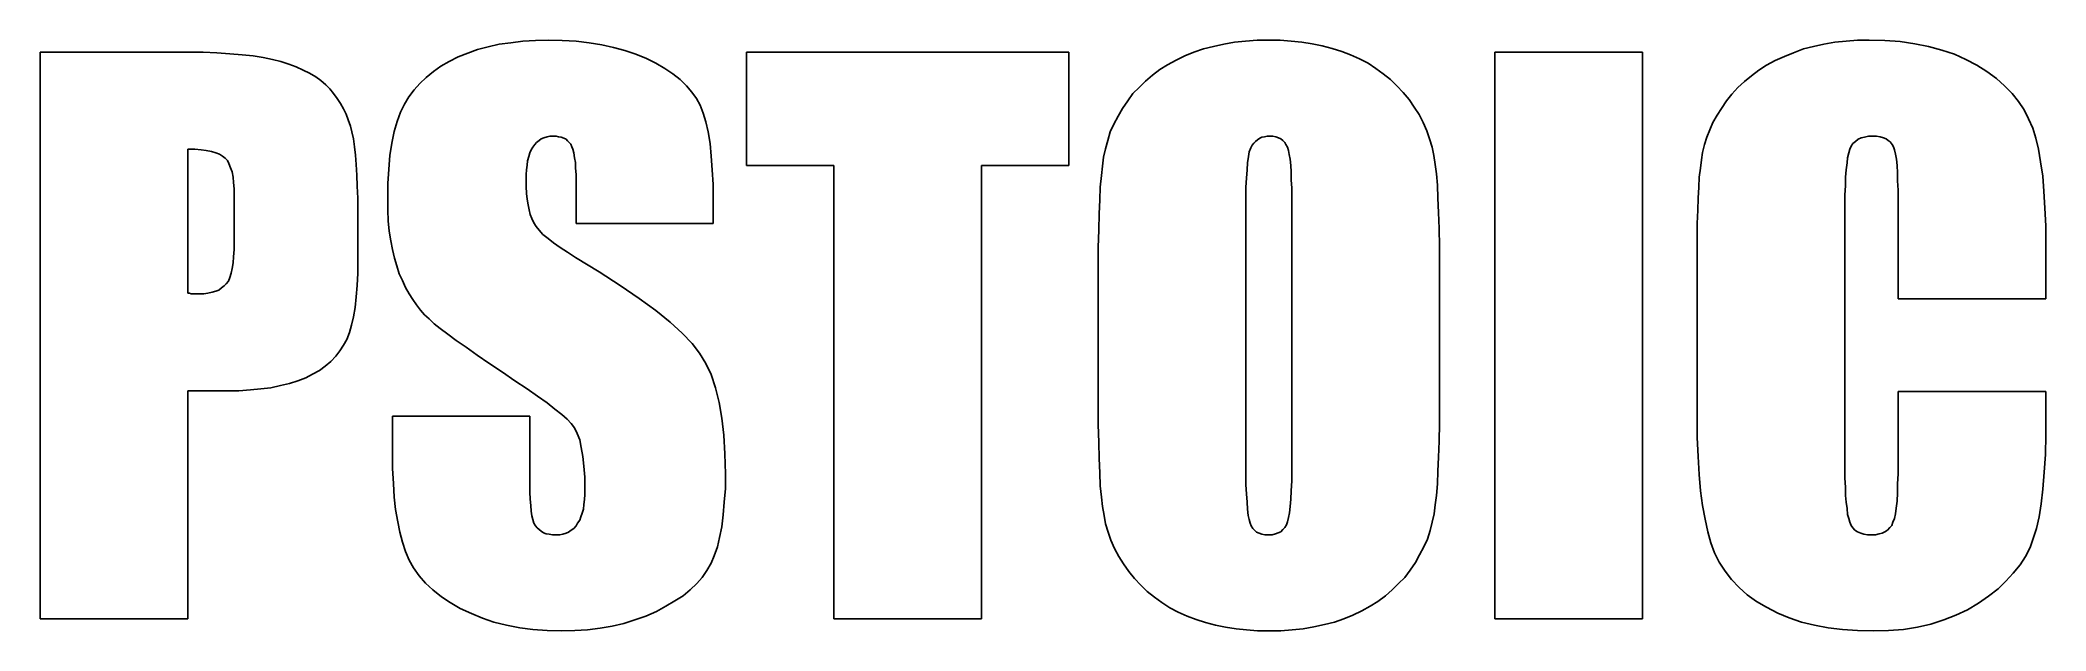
# Model space of a CAD drawing. Extents: x 0.05 to 3.78, y -0.02 to 1.08.
import ezdxf

# ---------------------------------------------------------------- set-up
doc = ezdxf.new("R2010")
doc.units = 0

msp = doc.modelspace()

# ---------------------------------------------------------------- linework, layer by layer
at = {"color": 0}
for p, q in [((0.054688, 0, 0.5), (0.054688, 1.053711, 0.5)), ((0.054688, 1.053711, 0.5), (0.330078, 1.053711, 0.5)), ((0.330078, 1.053711, 0.5), (0.357422, 1.053711, 0.5)), ((0.357422, 1.053711, 0.5), (0.382813, 1.052734, 0.5)), ((0.382813, 1.052734, 0.5), (0.407227, 1.050781, 0.5)), ((0.407227, 1.050781, 0.5), (0.429688, 1.048828, 0.5)), ((0.429688, 1.048828, 0.5), (0.450195, 1.046875, 0.5)), ((0.450195, 1.046875, 0.5), (0.46875, 1.043945, 0.5)), ((0.46875, 1.043945, 0.5), (0.486328, 1.040039, 0.5)), ((0.814453, 1.036133, 0.5), (0.831055, 1.044922, 0.5)), ((0.831055, 1.044922, 0.5), (0.848633, 1.051758, 0.5)), ((0.848633, 1.051758, 0.5), (0.867188, 1.058594, 0.5)), ((0.867188, 1.058594, 0.5), (0.886719, 1.063477, 0.5)), ((0.886719, 1.063477, 0.5), (0.907227, 1.068359, 0.5)), ((0.907227, 1.068359, 0.5), (0.928711, 1.071289, 0.5)), ((0.928711, 1.071289, 0.5), (0.951172, 1.074219, 0.5)), ((0.951172, 1.074219, 0.5), (0.974609, 1.075195, 0.5)), ((0.974609, 1.075195, 0.5), (0.998047, 1.076172, 0.5)), ((0.998047, 1.076172, 0.5), (1.024414, 1.075195, 0.5)), ((1.024414, 1.075195, 0.5), (1.049805, 1.074219, 0.5)), ((1.049805, 1.074219, 0.5), (1.074219, 1.071289, 0.5)), ((1.074219, 1.071289, 0.5), (1.097656, 1.067383, 0.5)), ((1.097656, 1.067383, 0.5), (1.119141, 1.0625, 0.5)), ((1.119141, 1.0625, 0.5), (1.140625, 1.056641, 0.5)), ((1.140625, 1.056641, 0.5), (1.161133, 1.049805, 0.5)), ((1.161133, 1.049805, 0.5), (1.180664, 1.041992, 0.5)), ((1.366211, 0.842773, 0.5), (1.366211, 1.053711, 0.5)), ((1.366211, 1.053711, 0.5), (1.964844, 1.053711, 0.5)), ((1.964844, 1.053711, 0.5), (1.964844, 0.842773, 0.5)), ((2.164063, 1.039063, 0.5), (2.180664, 1.046875, 0.5)), ((2.180664, 1.046875, 0.5), (2.197266, 1.053711, 0.5)), ((2.197266, 1.053711, 0.5), (2.214844, 1.05957, 0.5)), ((2.214844, 1.05957, 0.5), (2.233398, 1.064453, 0.5)), ((2.233398, 1.064453, 0.5), (2.25293, 1.068359, 0.5)), ((2.25293, 1.068359, 0.5), (2.272461, 1.072266, 0.5)), ((2.272461, 1.072266, 0.5), (2.292969, 1.074219, 0.5)), ((2.292969, 1.074219, 0.5), (2.314453, 1.076172, 0.5)), ((2.314453, 1.076172, 0.5), (2.335938, 1.076172, 0.5)), ((2.335938, 1.076172, 0.5), (2.357422, 1.076172, 0.5)), ((2.357422, 1.076172, 0.5), (2.37793, 1.074219, 0.5)), ((2.37793, 1.074219, 0.5), (2.397461, 1.072266, 0.5)), ((2.397461, 1.072266, 0.5), (2.416992, 1.069336, 0.5)), ((2.416992, 1.069336, 0.5), (2.435547, 1.06543, 0.5)), ((2.435547, 1.06543, 0.5), (2.454102, 1.060547, 0.5)), ((2.454102, 1.060547, 0.5), (2.47168, 1.054688, 0.5)), ((2.47168, 1.054688, 0.5), (2.488281, 1.048828, 0.5)), ((2.488281, 1.048828, 0.5), (2.504883, 1.041016, 0.5)), ((2.755859, 0, 0.5), (2.755859, 1.053711, 0.5)), ((2.755859, 1.053711, 0.5), (3.030273, 1.053711, 0.5)), ((3.030273, 1.053711, 0.5), (3.030273, 0, 0.5)), ((3.276367, 1.038086, 0.5), (3.293945, 1.045898, 0.5)), ((3.293945, 1.045898, 0.5), (3.310547, 1.052734, 0.5)), ((3.310547, 1.052734, 0.5), (3.329102, 1.05957, 0.5)), ((3.329102, 1.05957, 0.5), (3.347656, 1.064453, 0.5)), ((3.347656, 1.064453, 0.5), (3.367188, 1.068359, 0.5)), ((3.367188, 1.068359, 0.5), (3.387695, 1.072266, 0.5)), ((3.387695, 1.072266, 0.5), (3.408203, 1.074219, 0.5)), ((3.408203, 1.074219, 0.5), (3.429688, 1.076172, 0.5)), ((3.429688, 1.076172, 0.5), (3.451172, 1.076172, 0.5)), ((3.451172, 1.076172, 0.5), (3.480469, 1.075195, 0.5)), ((3.480469, 1.075195, 0.5), (3.508789, 1.073242, 0.5)), ((3.508789, 1.073242, 0.5), (3.536133, 1.069336, 0.5)), ((3.536133, 1.069336, 0.5), (3.561523, 1.064453, 0.5)), ((3.561523, 1.064453, 0.5), (3.585938, 1.057617, 0.5)), ((3.585938, 1.057617, 0.5), (3.609375, 1.049805, 0.5)), ((3.609375, 1.049805, 0.5), (3.630859, 1.040039, 0.5)), ((0.486328, 1.040039, 0.5), (0.501953, 1.036133, 0.5)), ((0.501953, 1.036133, 0.5), (0.516602, 1.03125, 0.5)), ((0.516602, 1.03125, 0.5), (0.530273, 1.026367, 0.5)), ((0.530273, 1.026367, 0.5), (0.542969, 1.020508, 0.5)), ((0.542969, 1.020508, 0.5), (0.554688, 1.014648, 0.5)), ((0.554688, 1.014648, 0.5), (0.566406, 1.007813, 0.5)), ((0.566406, 1.007813, 0.5), (0.576172, 1.000977, 0.5)), ((0.759766, 0.995117, 0.5), (0.771484, 1.006836, 0.5)), ((0.771484, 1.006836, 0.5), (0.785156, 1.017578, 0.5)), ((0.785156, 1.017578, 0.5), (0.798828, 1.027344, 0.5)), ((0.798828, 1.027344, 0.5), (0.814453, 1.036133, 0.5)), ((1.180664, 1.041992, 0.5), (1.198242, 1.033203, 0.5)), ((1.198242, 1.033203, 0.5), (1.214844, 1.023438, 0.5)), ((1.214844, 1.023438, 0.5), (1.229492, 1.013672, 0.5)), ((1.229492, 1.013672, 0.5), (1.243164, 1.00293, 0.5)), ((2.107422, 1, 0.5), (2.120117, 1.010742, 0.5)), ((2.120117, 1.010742, 0.5), (2.133789, 1.021484, 0.5)), ((2.133789, 1.021484, 0.5), (2.148438, 1.030273, 0.5)), ((2.148438, 1.030273, 0.5), (2.164063, 1.039063, 0.5)), ((2.504883, 1.041016, 0.5), (2.520508, 1.033203, 0.5)), ((2.520508, 1.033203, 0.5), (2.535156, 1.023438, 0.5)), ((2.535156, 1.023438, 0.5), (2.548828, 1.013672, 0.5)), ((2.548828, 1.013672, 0.5), (2.5625, 1.00293, 0.5)), ((3.219727, 0.999023, 0.5), (3.232422, 1.009766, 0.5)), ((3.232422, 1.009766, 0.5), (3.246094, 1.020508, 0.5)), ((3.246094, 1.020508, 0.5), (3.260742, 1.029297, 0.5)), ((3.260742, 1.029297, 0.5), (3.276367, 1.038086, 0.5)), ((3.630859, 1.040039, 0.5), (3.651367, 1.029297, 0.5)), ((3.651367, 1.029297, 0.5), (3.669922, 1.017578, 0.5)), ((3.669922, 1.017578, 0.5), (3.6875, 1.004883, 0.5)), ((0.576172, 1.000977, 0.5), (0.584961, 0.993164, 0.5)), ((0.584961, 0.993164, 0.5), (0.592773, 0.985352, 0.5)), ((0.592773, 0.985352, 0.5), (0.599609, 0.976563, 0.5)), ((0.599609, 0.976563, 0.5), (0.606445, 0.967773, 0.5)), ((0.731445, 0.957031, 0.5), (0.739258, 0.970703, 0.5)), ((0.739258, 0.970703, 0.5), (0.749023, 0.983398, 0.5)), ((0.749023, 0.983398, 0.5), (0.759766, 0.995117, 0.5)), ((1.243164, 1.00293, 0.5), (1.254883, 0.991211, 0.5)), ((1.254883, 0.991211, 0.5), (1.264648, 0.979492, 0.5)), ((1.264648, 0.979492, 0.5), (1.273438, 0.967773, 0.5)), ((2.074219, 0.962891, 0.5), (2.083984, 0.976563, 0.5)), ((2.083984, 0.976563, 0.5), (2.095703, 0.988281, 0.5)), ((2.095703, 0.988281, 0.5), (2.107422, 1, 0.5)), ((2.5625, 1.00293, 0.5), (2.574219, 0.991211, 0.5)), ((2.574219, 0.991211, 0.5), (2.585938, 0.978516, 0.5)), ((2.585938, 0.978516, 0.5), (2.59668, 0.96582, 0.5)), ((3.186523, 0.962891, 0.5), (3.196289, 0.975586, 0.5)), ((3.196289, 0.975586, 0.5), (3.207031, 0.988281, 0.5)), ((3.207031, 0.988281, 0.5), (3.219727, 0.999023, 0.5)), ((3.6875, 1.004883, 0.5), (3.702148, 0.991211, 0.5)), ((3.702148, 0.991211, 0.5), (3.716797, 0.976563, 0.5)), ((3.716797, 0.976563, 0.5), (3.728516, 0.961914, 0.5)), ((0.606445, 0.967773, 0.5), (0.612305, 0.958008, 0.5)), ((0.612305, 0.958008, 0.5), (0.618164, 0.948242, 0.5)), ((0.618164, 0.948242, 0.5), (0.623047, 0.938477, 0.5)), ((0.623047, 0.938477, 0.5), (0.626953, 0.927734, 0.5)), ((0.717773, 0.924805, 0.5), (0.723633, 0.942383, 0.5)), ((0.723633, 0.942383, 0.5), (0.731445, 0.957031, 0.5)), ((1.273438, 0.967773, 0.5), (1.280273, 0.955078, 0.5)), ((1.280273, 0.955078, 0.5), (1.286133, 0.94043, 0.5)), ((1.286133, 0.94043, 0.5), (1.291016, 0.923828, 0.5)), ((2.048828, 0.919922, 0.5), (2.056641, 0.93457, 0.5)), ((2.056641, 0.93457, 0.5), (2.064453, 0.949219, 0.5)), ((2.064453, 0.949219, 0.5), (2.074219, 0.962891, 0.5)), ((2.59668, 0.96582, 0.5), (2.606445, 0.951172, 0.5)), ((2.606445, 0.951172, 0.5), (2.615234, 0.9375, 0.5)), ((2.615234, 0.9375, 0.5), (2.623047, 0.922852, 0.5)), ((3.161133, 0.922852, 0.5), (3.168945, 0.936523, 0.5)), ((3.168945, 0.936523, 0.5), (3.176758, 0.949219, 0.5)), ((3.176758, 0.949219, 0.5), (3.186523, 0.962891, 0.5)), ((3.728516, 0.961914, 0.5), (3.739258, 0.946289, 0.5)), ((3.739258, 0.946289, 0.5), (3.74707, 0.929688, 0.5)), ((0.626953, 0.927734, 0.5), (0.630859, 0.916016, 0.5)), ((0.630859, 0.916016, 0.5), (0.633789, 0.905273, 0.5)), ((0.633789, 0.905273, 0.5), (0.636719, 0.892578, 0.5)), ((0.708008, 0.884766, 0.5), (0.711914, 0.90625, 0.5)), ((0.711914, 0.90625, 0.5), (0.717773, 0.924805, 0.5)), ((0.990234, 0.894531, 0.5), (0.985352, 0.892578, 0.5)), ((0.996094, 0.896484, 0.5), (0.990234, 0.894531, 0.5)), ((1.000977, 0.897461, 0.5), (0.996094, 0.896484, 0.5)), ((1.007813, 0.897461, 0.5), (1.000977, 0.897461, 0.5)), ((1.012695, 0.897461, 0.5), (1.007813, 0.897461, 0.5)), ((1.017578, 0.896484, 0.5), (1.012695, 0.897461, 0.5)), ((1.022461, 0.895508, 0.5), (1.017578, 0.896484, 0.5)), ((1.027344, 0.893555, 0.5), (1.022461, 0.895508, 0.5)), ((1.291016, 0.923828, 0.5), (1.294922, 0.905273, 0.5)), ((1.294922, 0.905273, 0.5), (1.298828, 0.883789, 0.5)), ((2.037109, 0.889648, 0.5), (2.041992, 0.905273, 0.5)), ((2.041992, 0.905273, 0.5), (2.048828, 0.919922, 0.5)), ((2.319336, 0.893555, 0.5), (2.323242, 0.895508, 0.5)), ((2.323242, 0.895508, 0.5), (2.328125, 0.896484, 0.5)), ((2.328125, 0.896484, 0.5), (2.333008, 0.897461, 0.5)), ((2.333008, 0.897461, 0.5), (2.337891, 0.897461, 0.5)), ((2.337891, 0.897461, 0.5), (2.34375, 0.897461, 0.5)), ((2.34375, 0.897461, 0.5), (2.349609, 0.896484, 0.5)), ((2.349609, 0.896484, 0.5), (2.354492, 0.894531, 0.5)), ((2.354492, 0.894531, 0.5), (2.358398, 0.892578, 0.5)), ((2.623047, 0.922852, 0.5), (2.629883, 0.907227, 0.5)), ((2.629883, 0.907227, 0.5), (2.634766, 0.892578, 0.5)), ((3.145508, 0.881836, 0.5), (3.149414, 0.895508, 0.5)), ((3.149414, 0.895508, 0.5), (3.155273, 0.90918, 0.5)), ((3.155273, 0.90918, 0.5), (3.161133, 0.922852, 0.5)), ((3.436523, 0.894531, 0.5), (3.430664, 0.891602, 0.5)), ((3.442383, 0.895508, 0.5), (3.436523, 0.894531, 0.5)), ((3.450195, 0.897461, 0.5), (3.442383, 0.895508, 0.5)), ((3.458008, 0.897461, 0.5), (3.450195, 0.897461, 0.5)), ((3.464844, 0.897461, 0.5), (3.458008, 0.897461, 0.5)), ((3.47168, 0.896484, 0.5), (3.464844, 0.897461, 0.5)), ((3.477539, 0.894531, 0.5), (3.47168, 0.896484, 0.5)), ((3.482422, 0.892578, 0.5), (3.477539, 0.894531, 0.5)), ((3.74707, 0.929688, 0.5), (3.754883, 0.912109, 0.5)), ((3.754883, 0.912109, 0.5), (3.760742, 0.893555, 0.5)), ((0.329102, 0.605469, 0.5), (0.329102, 0.873047, 0.5)), ((0.329102, 0.873047, 0.5), (0.341797, 0.873047, 0.5)), ((0.341797, 0.873047, 0.5), (0.353516, 0.87207, 0.5)), ((0.353516, 0.87207, 0.5), (0.363281, 0.871094, 0.5)), ((0.363281, 0.871094, 0.5), (0.373047, 0.869141, 0.5)), ((0.373047, 0.869141, 0.5), (0.380859, 0.866211, 0.5)), ((0.380859, 0.866211, 0.5), (0.387695, 0.864258, 0.5)), ((0.387695, 0.864258, 0.5), (0.393555, 0.860352, 0.5)), ((0.393555, 0.860352, 0.5), (0.398438, 0.856445, 0.5)), ((0.636719, 0.892578, 0.5), (0.638672, 0.87793, 0.5)), ((0.638672, 0.87793, 0.5), (0.640625, 0.862305, 0.5)), ((0.640625, 0.862305, 0.5), (0.641602, 0.844727, 0.5)), ((0.702148, 0.835938, 0.5), (0.704102, 0.861328, 0.5)), ((0.704102, 0.861328, 0.5), (0.708008, 0.884766, 0.5)), ((0.961914, 0.859375, 0.5), (0.959961, 0.851563, 0.5)), ((0.963867, 0.866211, 0.5), (0.961914, 0.859375, 0.5)), ((0.966797, 0.87207, 0.5), (0.963867, 0.866211, 0.5)), ((0.969727, 0.876953, 0.5), (0.966797, 0.87207, 0.5)), ((0.973633, 0.881836, 0.5), (0.969727, 0.876953, 0.5)), ((0.976563, 0.885742, 0.5), (0.973633, 0.881836, 0.5)), ((0.981445, 0.889648, 0.5), (0.976563, 0.885742, 0.5)), ((0.985352, 0.892578, 0.5), (0.981445, 0.889648, 0.5)), ((1.03125, 0.891602, 0.5), (1.027344, 0.893555, 0.5)), ((1.03418, 0.888672, 0.5), (1.03125, 0.891602, 0.5)), ((1.037109, 0.885742, 0.5), (1.03418, 0.888672, 0.5)), ((1.040039, 0.882813, 0.5), (1.037109, 0.885742, 0.5)), ((1.041992, 0.87793, 0.5), (1.040039, 0.882813, 0.5)), ((1.043945, 0.873047, 0.5), (1.041992, 0.87793, 0.5)), ((1.045898, 0.866211, 0.5), (1.043945, 0.873047, 0.5)), ((1.046875, 0.857422, 0.5), (1.045898, 0.866211, 0.5)), ((1.048828, 0.848633, 0.5), (1.046875, 0.857422, 0.5)), ((1.298828, 0.883789, 0.5), (1.300781, 0.860352, 0.5)), ((1.300781, 0.860352, 0.5), (1.302734, 0.834961, 0.5)), ((2.027344, 0.841797, 0.5), (2.029297, 0.858398, 0.5)), ((2.029297, 0.858398, 0.5), (2.033203, 0.874023, 0.5)), ((2.033203, 0.874023, 0.5), (2.037109, 0.889648, 0.5)), ((2.296875, 0.847656, 0.5), (2.298828, 0.859375, 0.5)), ((2.298828, 0.859375, 0.5), (2.299805, 0.868164, 0.5)), ((2.299805, 0.868164, 0.5), (2.302734, 0.875977, 0.5)), ((2.302734, 0.875977, 0.5), (2.305664, 0.880859, 0.5)), ((2.305664, 0.880859, 0.5), (2.308594, 0.884766, 0.5)), ((2.308594, 0.884766, 0.5), (2.311523, 0.887695, 0.5)), ((2.311523, 0.887695, 0.5), (2.31543, 0.890625, 0.5)), ((2.31543, 0.890625, 0.5), (2.319336, 0.893555, 0.5)), ((2.358398, 0.892578, 0.5), (2.362305, 0.889648, 0.5)), ((2.362305, 0.889648, 0.5), (2.366211, 0.885742, 0.5)), ((2.366211, 0.885742, 0.5), (2.368164, 0.881836, 0.5)), ((2.368164, 0.881836, 0.5), (2.371094, 0.876953, 0.5)), ((2.371094, 0.876953, 0.5), (2.373047, 0.871094, 0.5)), ((2.373047, 0.871094, 0.5), (2.374023, 0.863281, 0.5)), ((2.374023, 0.863281, 0.5), (2.375977, 0.854492, 0.5)), ((2.634766, 0.892578, 0.5), (2.639648, 0.876953, 0.5)), ((2.639648, 0.876953, 0.5), (2.642578, 0.861328, 0.5)), ((2.642578, 0.861328, 0.5), (2.645508, 0.844727, 0.5)), ((3.139648, 0.853516, 0.5), (3.141602, 0.867188, 0.5)), ((3.141602, 0.867188, 0.5), (3.145508, 0.881836, 0.5)), ((3.411133, 0.857422, 0.5), (3.410156, 0.847656, 0.5)), ((3.413086, 0.866211, 0.5), (3.411133, 0.857422, 0.5)), ((3.415039, 0.873047, 0.5), (3.413086, 0.866211, 0.5)), ((3.417969, 0.878906, 0.5), (3.415039, 0.873047, 0.5)), ((3.420898, 0.883789, 0.5), (3.417969, 0.878906, 0.5)), ((3.425781, 0.887695, 0.5), (3.420898, 0.883789, 0.5)), ((3.430664, 0.891602, 0.5), (3.425781, 0.887695, 0.5)), ((3.486328, 0.889648, 0.5), (3.482422, 0.892578, 0.5)), ((3.490234, 0.886719, 0.5), (3.486328, 0.889648, 0.5)), ((3.494141, 0.881836, 0.5), (3.490234, 0.886719, 0.5)), ((3.496094, 0.87793, 0.5), (3.494141, 0.881836, 0.5)), ((3.498047, 0.87207, 0.5), (3.496094, 0.87793, 0.5)), ((3.5, 0.864258, 0.5), (3.498047, 0.87207, 0.5)), ((3.501953, 0.854492, 0.5), (3.5, 0.864258, 0.5)), ((3.760742, 0.893555, 0.5), (3.765625, 0.873047, 0.5)), ((3.765625, 0.873047, 0.5), (3.769531, 0.849609, 0.5)), ((0.398438, 0.856445, 0.5), (0.402344, 0.852539, 0.5)), ((0.402344, 0.852539, 0.5), (0.405273, 0.84668, 0.5)), ((0.405273, 0.84668, 0.5), (0.408203, 0.838867, 0.5)), ((0.408203, 0.838867, 0.5), (0.411133, 0.831055, 0.5)), ((0.411133, 0.831055, 0.5), (0.413086, 0.821289, 0.5)), ((0.413086, 0.821289, 0.5), (0.414063, 0.811523, 0.5)), ((0.641602, 0.844727, 0.5), (0.642578, 0.825195, 0.5)), ((0.642578, 0.825195, 0.5), (0.643555, 0.804688, 0.5)), ((0.700195, 0.80957, 0.5), (0.702148, 0.835938, 0.5)), ((0.958008, 0.834961, 0.5), (0.957031, 0.826172, 0.5)), ((0.957031, 0.826172, 0.5), (0.957031, 0.816406, 0.5)), ((0.958984, 0.84375, 0.5), (0.958008, 0.834961, 0.5)), ((0.959961, 0.851563, 0.5), (0.958984, 0.84375, 0.5)), ((1.048828, 0.837891, 0.5), (1.048828, 0.848633, 0.5)), ((1.049805, 0.826172, 0.5), (1.048828, 0.837891, 0.5)), ((1.049805, 0.813477, 0.5), (1.049805, 0.826172, 0.5)), ((1.302734, 0.834961, 0.5), (1.304688, 0.807617, 0.5)), ((1.52832, 0.842773, 0.5), (1.366211, 0.842773, 0.5)), ((1.52832, 0, 0.5), (1.52832, 0.842773, 0.5)), ((1.964844, 0.842773, 0.5), (1.802734, 0.842773, 0.5)), ((1.802734, 0.842773, 0.5), (1.802734, 0, 0.5)), ((2.023438, 0.802734, 0.5), (2.025391, 0.824219, 0.5)), ((2.025391, 0.824219, 0.5), (2.027344, 0.841797, 0.5)), ((2.294922, 0.819336, 0.5), (2.295898, 0.834961, 0.5)), ((2.295898, 0.834961, 0.5), (2.296875, 0.847656, 0.5)), ((2.375977, 0.854492, 0.5), (2.376953, 0.842773, 0.5)), ((2.376953, 0.842773, 0.5), (2.37793, 0.831055, 0.5)), ((2.37793, 0.831055, 0.5), (2.37793, 0.816406, 0.5)), ((2.645508, 0.844727, 0.5), (2.647461, 0.827148, 0.5)), ((2.647461, 0.827148, 0.5), (2.649414, 0.806641, 0.5)), ((3.134766, 0.802734, 0.5), (3.135742, 0.821289, 0.5)), ((3.135742, 0.821289, 0.5), (3.137695, 0.837891, 0.5)), ((3.137695, 0.837891, 0.5), (3.139648, 0.853516, 0.5)), ((3.408203, 0.834961, 0.5), (3.407227, 0.821289, 0.5)), ((3.407227, 0.821289, 0.5), (3.407227, 0.805664, 0.5)), ((3.410156, 0.847656, 0.5), (3.408203, 0.834961, 0.5)), ((3.50293, 0.842773, 0.5), (3.501953, 0.854492, 0.5)), ((3.503906, 0.829102, 0.5), (3.50293, 0.842773, 0.5)), ((3.503906, 0.814453, 0.5), (3.503906, 0.829102, 0.5)), ((3.769531, 0.849609, 0.5), (3.773438, 0.823242, 0.5)), ((3.773438, 0.823242, 0.5), (3.775391, 0.794922, 0.5)), ((0.414063, 0.811523, 0.5), (0.415039, 0.799805, 0.5)), ((0.415039, 0.799805, 0.5), (0.415039, 0.786133, 0.5)), ((0.415039, 0.786133, 0.5), (0.415039, 0.700195, 0.5)), ((0.643555, 0.804688, 0.5), (0.644531, 0.782227, 0.5)), ((0.644531, 0.782227, 0.5), (0.644531, 0.758789, 0.5)), ((0.700195, 0.780273, 0.5), (0.700195, 0.80957, 0.5)), ((0.957031, 0.816406, 0.5), (0.957031, 0.803711, 0.5)), ((0.957031, 0.803711, 0.5), (0.958008, 0.791016, 0.5)), ((0.958008, 0.791016, 0.5), (0.958984, 0.780273, 0.5)), ((1.049805, 0.735352, 0.5), (1.049805, 0.813477, 0.5)), ((1.304688, 0.807617, 0.5), (1.304688, 0.777344, 0.5)), ((2.022461, 0.779297, 0.5), (2.023438, 0.802734, 0.5)), ((2.293945, 0.802734, 0.5), (2.294922, 0.819336, 0.5)), ((2.293945, 0.783203, 0.5), (2.293945, 0.802734, 0.5)), ((2.293945, 0.291016, 0.5), (2.293945, 0.783203, 0.5)), ((2.37793, 0.816406, 0.5), (2.378906, 0.800781, 0.5)), ((2.378906, 0.800781, 0.5), (2.378906, 0.783203, 0.5)), ((2.378906, 0.783203, 0.5), (2.378906, 0.298828, 0.5)), ((2.649414, 0.806641, 0.5), (2.650391, 0.782227, 0.5)), ((2.650391, 0.782227, 0.5), (2.651367, 0.755859, 0.5)), ((3.132813, 0.759766, 0.5), (3.133789, 0.782227, 0.5)), ((3.133789, 0.782227, 0.5), (3.134766, 0.802734, 0.5)), ((3.407227, 0.805664, 0.5), (3.40625, 0.788086, 0.5)), ((3.40625, 0.788086, 0.5), (3.40625, 0.769531, 0.5)), ((3.504883, 0.796875, 0.5), (3.503906, 0.814453, 0.5)), ((3.504883, 0.77832, 0.5), (3.504883, 0.796875, 0.5)), ((3.775391, 0.794922, 0.5), (3.777344, 0.763672, 0.5)), ((0.644531, 0.758789, 0.5), (0.644531, 0.666992, 0.5)), ((0.700195, 0.759766, 0.5), (0.700195, 0.780273, 0.5)), ((0.701172, 0.740234, 0.5), (0.700195, 0.759766, 0.5)), ((0.958984, 0.780273, 0.5), (0.960938, 0.769531, 0.5)), ((0.960938, 0.769531, 0.5), (0.962891, 0.760742, 0.5)), ((0.962891, 0.760742, 0.5), (0.964844, 0.751953, 0.5)), ((0.964844, 0.751953, 0.5), (0.967773, 0.744141, 0.5)), ((1.304688, 0.777344, 0.5), (1.304688, 0.735352, 0.5)), ((2.020508, 0.723633, 0.5), (2.021484, 0.75293, 0.5)), ((2.021484, 0.75293, 0.5), (2.022461, 0.779297, 0.5)), ((2.651367, 0.755859, 0.5), (2.652344, 0.725586, 0.5)), ((3.131836, 0.735352, 0.5), (3.132813, 0.759766, 0.5)), ((3.40625, 0.769531, 0.5), (3.40625, 0.280273, 0.5)), ((3.504883, 0.594727, 0.5), (3.504883, 0.77832, 0.5)), ((3.777344, 0.763672, 0.5), (3.779297, 0.730469, 0.5)), ((0.703125, 0.720703, 0.5), (0.701172, 0.740234, 0.5)), ((0.706055, 0.703125, 0.5), (0.703125, 0.720703, 0.5)), ((0.967773, 0.744141, 0.5), (0.97168, 0.736328, 0.5)), ((0.97168, 0.736328, 0.5), (0.975586, 0.729492, 0.5)), ((0.975586, 0.729492, 0.5), (0.981445, 0.722656, 0.5)), ((0.981445, 0.722656, 0.5), (0.988281, 0.714844, 0.5)), ((0.988281, 0.714844, 0.5), (0.998047, 0.707031, 0.5)), ((1.304688, 0.735352, 0.5), (1.049805, 0.735352, 0.5)), ((2.019531, 0.69043, 0.5), (2.020508, 0.723633, 0.5)), ((2.652344, 0.725586, 0.5), (2.65332, 0.692383, 0.5)), ((3.131836, 0.709961, 0.5), (3.131836, 0.735352, 0.5)), ((3.131836, 0.682617, 0.5), (3.131836, 0.709961, 0.5)), ((3.779297, 0.730469, 0.5), (3.779297, 0.695313, 0.5)), ((0.414063, 0.672852, 0.5), (0.413086, 0.662109, 0.5)), ((0.415039, 0.686523, 0.5), (0.414063, 0.672852, 0.5)), ((0.415039, 0.700195, 0.5), (0.415039, 0.686523, 0.5)), ((0.708984, 0.686523, 0.5), (0.706055, 0.703125, 0.5)), ((0.712891, 0.670898, 0.5), (0.708984, 0.686523, 0.5)), ((0.716797, 0.65625, 0.5), (0.712891, 0.670898, 0.5)), ((0.998047, 0.707031, 0.5), (1.007813, 0.699219, 0.5)), ((1.007813, 0.699219, 0.5), (1.020508, 0.69043, 0.5)), ((1.020508, 0.69043, 0.5), (1.03418, 0.681641, 0.5)), ((1.03418, 0.681641, 0.5), (1.048828, 0.671875, 0.5)), ((1.048828, 0.671875, 0.5), (1.092773, 0.645508, 0.5)), ((2.019531, 0.655273, 0.5), (2.019531, 0.69043, 0.5)), ((2.65332, 0.692383, 0.5), (2.65332, 0.65625, 0.5)), ((3.131836, 0.374023, 0.5), (3.131836, 0.682617, 0.5)), ((3.779297, 0.695313, 0.5), (3.779297, 0.594727, 0.5)), ((0.407227, 0.634766, 0.5), (0.404297, 0.62793, 0.5)), ((0.40918, 0.642578, 0.5), (0.407227, 0.634766, 0.5)), ((0.411133, 0.651367, 0.5), (0.40918, 0.642578, 0.5)), ((0.413086, 0.662109, 0.5), (0.411133, 0.651367, 0.5)), ((0.644531, 0.642578, 0.5), (0.643555, 0.620117, 0.5)), ((0.644531, 0.666992, 0.5), (0.644531, 0.642578, 0.5)), ((0.72168, 0.641602, 0.5), (0.716797, 0.65625, 0.5)), ((0.727539, 0.628906, 0.5), (0.72168, 0.641602, 0.5)), ((1.092773, 0.645508, 0.5), (1.131836, 0.620117, 0.5)), ((2.019531, 0.617188, 0.5), (2.019531, 0.655273, 0.5)), ((2.65332, 0.65625, 0.5), (2.65332, 0.617188, 0.5)), ((0.332031, 0.605469, 0.5), (0.329102, 0.605469, 0.5)), ((0.334961, 0.604492, 0.5), (0.332031, 0.605469, 0.5)), ((0.336914, 0.604492, 0.5), (0.334961, 0.604492, 0.5)), ((0.339844, 0.604492, 0.5), (0.336914, 0.604492, 0.5)), ((0.341797, 0.604492, 0.5), (0.339844, 0.604492, 0.5)), ((0.344727, 0.604492, 0.5), (0.341797, 0.604492, 0.5)), ((0.34668, 0.604492, 0.5), (0.344727, 0.604492, 0.5)), ((0.348633, 0.604492, 0.5), (0.34668, 0.604492, 0.5)), ((0.358398, 0.604492, 0.5), (0.348633, 0.604492, 0.5)), ((0.366211, 0.605469, 0.5), (0.358398, 0.604492, 0.5)), ((0.374023, 0.607422, 0.5), (0.366211, 0.605469, 0.5)), ((0.380859, 0.609375, 0.5), (0.374023, 0.607422, 0.5)), ((0.386719, 0.611328, 0.5), (0.380859, 0.609375, 0.5)), ((0.391602, 0.615234, 0.5), (0.386719, 0.611328, 0.5)), ((0.396484, 0.619141, 0.5), (0.391602, 0.615234, 0.5)), ((0.400391, 0.623047, 0.5), (0.396484, 0.619141, 0.5)), ((0.404297, 0.62793, 0.5), (0.400391, 0.623047, 0.5)), ((0.641602, 0.598633, 0.5), (0.639648, 0.579102, 0.5)), ((0.643555, 0.620117, 0.5), (0.641602, 0.598633, 0.5)), ((0.733398, 0.616211, 0.5), (0.727539, 0.628906, 0.5)), ((0.740234, 0.604492, 0.5), (0.733398, 0.616211, 0.5)), ((0.74707, 0.59375, 0.5), (0.740234, 0.604492, 0.5)), ((1.131836, 0.620117, 0.5), (1.166992, 0.595703, 0.5)), ((2.019531, 0.436523, 0.5), (2.019531, 0.617188, 0.5)), ((2.65332, 0.617188, 0.5), (2.65332, 0.436523, 0.5)), ((0.636719, 0.561523, 0.5), (0.632813, 0.545898, 0.5)), ((0.639648, 0.579102, 0.5), (0.636719, 0.561523, 0.5)), ((0.753906, 0.583984, 0.5), (0.74707, 0.59375, 0.5)), ((0.760742, 0.574219, 0.5), (0.753906, 0.583984, 0.5)), ((0.768555, 0.56543, 0.5), (0.760742, 0.574219, 0.5)), ((0.777344, 0.557617, 0.5), (0.768555, 0.56543, 0.5)), ((1.166992, 0.595703, 0.5), (1.198242, 0.573242, 0.5)), ((1.198242, 0.573242, 0.5), (1.224609, 0.551758, 0.5)), ((3.779297, 0.594727, 0.5), (3.504883, 0.594727, 0.5)), ((0.628906, 0.532227, 0.5), (0.624023, 0.519531, 0.5)), ((0.632813, 0.545898, 0.5), (0.628906, 0.532227, 0.5)), ((0.786133, 0.548828, 0.5), (0.777344, 0.557617, 0.5)), ((0.797852, 0.540039, 0.5), (0.786133, 0.548828, 0.5)), ((0.811523, 0.529297, 0.5), (0.797852, 0.540039, 0.5)), ((0.827148, 0.517578, 0.5), (0.811523, 0.529297, 0.5)), ((1.224609, 0.551758, 0.5), (1.24707, 0.53125, 0.5)), ((1.24707, 0.53125, 0.5), (1.265625, 0.511719, 0.5)), ((0.603516, 0.488281, 0.5), (0.594727, 0.478516, 0.5)), ((0.611328, 0.498047, 0.5), (0.603516, 0.488281, 0.5)), ((0.618164, 0.508789, 0.5), (0.611328, 0.498047, 0.5)), ((0.624023, 0.519531, 0.5), (0.618164, 0.508789, 0.5)), ((0.845703, 0.504883, 0.5), (0.827148, 0.517578, 0.5)), ((0.866211, 0.490234, 0.5), (0.845703, 0.504883, 0.5)), ((0.887695, 0.475586, 0.5), (0.866211, 0.490234, 0.5)), ((1.265625, 0.511719, 0.5), (1.279297, 0.494141, 0.5)), ((1.279297, 0.494141, 0.5), (1.291016, 0.474609, 0.5)), ((0.547852, 0.448242, 0.5), (0.533203, 0.442383, 0.5)), ((0.560547, 0.455078, 0.5), (0.547852, 0.448242, 0.5)), ((0.573242, 0.461914, 0.5), (0.560547, 0.455078, 0.5)), ((0.583984, 0.469727, 0.5), (0.573242, 0.461914, 0.5)), ((0.594727, 0.478516, 0.5), (0.583984, 0.469727, 0.5)), ((0.913086, 0.458984, 0.5), (0.887695, 0.475586, 0.5)), ((0.936523, 0.442383, 0.5), (0.913086, 0.458984, 0.5)), ((1.291016, 0.474609, 0.5), (1.300781, 0.454102, 0.5)), ((1.300781, 0.454102, 0.5), (1.308594, 0.429688, 0.5)), ((0.402344, 0.423828, 0.5), (0.329102, 0.423828, 0.5)), ((0.329102, 0.423828, 0.5), (0.329102, 0, 0.5)), ((0.423828, 0.423828, 0.5), (0.402344, 0.423828, 0.5)), ((0.445313, 0.425781, 0.5), (0.423828, 0.423828, 0.5)), ((0.464844, 0.427734, 0.5), (0.445313, 0.425781, 0.5)), ((0.483398, 0.429688, 0.5), (0.464844, 0.427734, 0.5)), ((0.500977, 0.433594, 0.5), (0.483398, 0.429688, 0.5)), ((0.517578, 0.4375, 0.5), (0.500977, 0.433594, 0.5)), ((0.533203, 0.442383, 0.5), (0.517578, 0.4375, 0.5)), ((0.958984, 0.427734, 0.5), (0.936523, 0.442383, 0.5)), ((0.978516, 0.414063, 0.5), (0.958984, 0.427734, 0.5)), ((0.996094, 0.401367, 0.5), (0.978516, 0.414063, 0.5)), ((1.308594, 0.429688, 0.5), (1.31543, 0.402344, 0.5)), ((2.019531, 0.397461, 0.5), (2.019531, 0.436523, 0.5)), ((2.65332, 0.436523, 0.5), (2.65332, 0.398438, 0.5)), ((3.504883, 0.290039, 0.5), (3.504883, 0.422852, 0.5)), ((3.504883, 0.422852, 0.5), (3.779297, 0.422852, 0.5)), ((3.779297, 0.422852, 0.5), (3.779297, 0.381836, 0.5)), ((0.708984, 0.307617, 0.5), (0.708984, 0.376953, 0.5)), ((0.708984, 0.376953, 0.5), (0.963867, 0.376953, 0.5)), ((0.963867, 0.376953, 0.5), (0.963867, 0.249023, 0.5)), ((1.010742, 0.389648, 0.5), (0.996094, 0.401367, 0.5)), ((1.023438, 0.379883, 0.5), (1.010742, 0.389648, 0.5)), ((1.033203, 0.371094, 0.5), (1.023438, 0.379883, 0.5)), ((1.31543, 0.402344, 0.5), (1.320313, 0.373047, 0.5)), ((1.320313, 0.373047, 0.5), (1.324219, 0.341797, 0.5)), ((2.019531, 0.361328, 0.5), (2.019531, 0.397461, 0.5)), ((2.65332, 0.398438, 0.5), (2.65332, 0.363281, 0.5)), ((3.131836, 0.336914, 0.5), (3.131836, 0.374023, 0.5)), ((3.779297, 0.381836, 0.5), (3.779297, 0.341797, 0.5)), ((1.041016, 0.363281, 0.5), (1.033203, 0.371094, 0.5)), ((1.046875, 0.355469, 0.5), (1.041016, 0.363281, 0.5)), ((1.051758, 0.344727, 0.5), (1.046875, 0.355469, 0.5)), ((1.056641, 0.333008, 0.5), (1.051758, 0.344727, 0.5)), ((1.324219, 0.341797, 0.5), (1.326172, 0.306641, 0.5)), ((2.020508, 0.328125, 0.5), (2.019531, 0.361328, 0.5)), ((2.65332, 0.363281, 0.5), (2.652344, 0.330078, 0.5)), ((3.133789, 0.301758, 0.5), (3.131836, 0.336914, 0.5)), ((3.779297, 0.341797, 0.5), (3.77832, 0.305664, 0.5)), ((0.708984, 0.279297, 0.5), (0.708984, 0.307617, 0.5)), ((1.05957, 0.318359, 0.5), (1.056641, 0.333008, 0.5)), ((1.0625, 0.301758, 0.5), (1.05957, 0.318359, 0.5)), ((1.064453, 0.28418, 0.5), (1.0625, 0.301758, 0.5)), ((1.326172, 0.306641, 0.5), (1.327148, 0.269531, 0.5)), ((2.021484, 0.297852, 0.5), (2.020508, 0.328125, 0.5)), ((2.378906, 0.298828, 0.5), (2.378906, 0.276367, 0.5)), ((2.651367, 0.300781, 0.5), (2.650391, 0.274414, 0.5)), ((2.652344, 0.330078, 0.5), (2.651367, 0.300781, 0.5)), ((3.135742, 0.268555, 0.5), (3.133789, 0.301758, 0.5)), ((3.77832, 0.305664, 0.5), (3.776367, 0.272461, 0.5)), ((0.710938, 0.251953, 0.5), (0.708984, 0.279297, 0.5)), ((1.066406, 0.263672, 0.5), (1.064453, 0.28418, 0.5)), ((1.066406, 0.241211, 0.5), (1.066406, 0.263672, 0.5)), ((1.327148, 0.269531, 0.5), (1.327148, 0.242188, 0.5)), ((2.022461, 0.271484, 0.5), (2.021484, 0.297852, 0.5)), ((2.023438, 0.24707, 0.5), (2.022461, 0.271484, 0.5)), ((2.293945, 0.269531, 0.5), (2.293945, 0.291016, 0.5)), ((2.293945, 0.249023, 0.5), (2.293945, 0.269531, 0.5)), ((2.378906, 0.276367, 0.5), (2.378906, 0.256836, 0.5)), ((2.650391, 0.274414, 0.5), (2.649414, 0.250977, 0.5)), ((3.137695, 0.238281, 0.5), (3.135742, 0.268555, 0.5)), ((3.40625, 0.280273, 0.5), (3.40625, 0.261719, 0.5)), ((3.40625, 0.261719, 0.5), (3.407227, 0.245117, 0.5)), ((3.503906, 0.250977, 0.5), (3.504883, 0.269531, 0.5)), ((3.504883, 0.269531, 0.5), (3.504883, 0.290039, 0.5)), ((3.776367, 0.272461, 0.5), (3.773438, 0.241211, 0.5)), ((0.711914, 0.226563, 0.5), (0.710938, 0.251953, 0.5)), ((0.714844, 0.203125, 0.5), (0.711914, 0.226563, 0.5)), ((0.963867, 0.249023, 0.5), (0.963867, 0.235352, 0.5)), ((0.963867, 0.235352, 0.5), (0.964844, 0.222656, 0.5)), ((1.06543, 0.22168, 0.5), (1.066406, 0.231445, 0.5)), ((1.066406, 0.231445, 0.5), (1.066406, 0.241211, 0.5)), ((1.327148, 0.242188, 0.5), (1.325195, 0.216797, 0.5)), ((2.025391, 0.226563, 0.5), (2.023438, 0.24707, 0.5)), ((2.027344, 0.208984, 0.5), (2.025391, 0.226563, 0.5)), ((2.294922, 0.232422, 0.5), (2.293945, 0.249023, 0.5)), ((2.295898, 0.216797, 0.5), (2.294922, 0.232422, 0.5)), ((2.37793, 0.238281, 0.5), (2.376953, 0.222656, 0.5)), ((2.378906, 0.256836, 0.5), (2.37793, 0.238281, 0.5)), ((2.647461, 0.229492, 0.5), (2.645508, 0.211914, 0.5)), ((2.649414, 0.250977, 0.5), (2.647461, 0.229492, 0.5)), ((3.141602, 0.210938, 0.5), (3.137695, 0.238281, 0.5)), ((3.407227, 0.245117, 0.5), (3.407227, 0.229492, 0.5)), ((3.407227, 0.229492, 0.5), (3.408203, 0.216797, 0.5)), ((3.50293, 0.21875, 0.5), (3.503906, 0.234375, 0.5)), ((3.503906, 0.234375, 0.5), (3.503906, 0.250977, 0.5)), ((3.773438, 0.241211, 0.5), (3.770508, 0.213867, 0.5)), ((0.71875, 0.180664, 0.5), (0.714844, 0.203125, 0.5)), ((0.964844, 0.222656, 0.5), (0.96582, 0.210938, 0.5)), ((0.96582, 0.210938, 0.5), (0.966797, 0.200195, 0.5)), ((0.966797, 0.200195, 0.5), (0.967773, 0.191406, 0.5)), ((0.967773, 0.191406, 0.5), (0.969727, 0.18457, 0.5)), ((1.056641, 0.183594, 0.5), (1.058594, 0.189453, 0.5)), ((1.058594, 0.189453, 0.5), (1.061523, 0.196289, 0.5)), ((1.061523, 0.196289, 0.5), (1.063477, 0.204102, 0.5)), ((1.063477, 0.204102, 0.5), (1.064453, 0.212891, 0.5)), ((1.064453, 0.212891, 0.5), (1.06543, 0.22168, 0.5)), ((1.323242, 0.193359, 0.5), (1.320313, 0.170898, 0.5)), ((1.325195, 0.216797, 0.5), (1.323242, 0.193359, 0.5)), ((2.030273, 0.192383, 0.5), (2.027344, 0.208984, 0.5)), ((2.033203, 0.176758, 0.5), (2.030273, 0.192383, 0.5)), ((2.296875, 0.204102, 0.5), (2.295898, 0.216797, 0.5)), ((2.297852, 0.192383, 0.5), (2.296875, 0.204102, 0.5)), ((2.299805, 0.18457, 0.5), (2.297852, 0.192383, 0.5)), ((2.373047, 0.188477, 0.5), (2.371094, 0.180664, 0.5)), ((2.375, 0.197266, 0.5), (2.373047, 0.188477, 0.5)), ((2.375977, 0.208984, 0.5), (2.375, 0.197266, 0.5)), ((2.376953, 0.222656, 0.5), (2.375977, 0.208984, 0.5)), ((2.643555, 0.195313, 0.5), (2.639648, 0.179688, 0.5)), ((2.645508, 0.211914, 0.5), (2.643555, 0.195313, 0.5)), ((3.146484, 0.185547, 0.5), (3.141602, 0.210938, 0.5)), ((3.408203, 0.216797, 0.5), (3.410156, 0.205078, 0.5)), ((3.410156, 0.205078, 0.5), (3.411133, 0.194336, 0.5)), ((3.411133, 0.194336, 0.5), (3.413086, 0.186523, 0.5)), ((3.413086, 0.186523, 0.5), (3.415039, 0.179688, 0.5)), ((3.495117, 0.179688, 0.5), (3.498047, 0.186523, 0.5)), ((3.498047, 0.186523, 0.5), (3.5, 0.195313, 0.5)), ((3.5, 0.195313, 0.5), (3.500977, 0.206055, 0.5)), ((3.500977, 0.206055, 0.5), (3.50293, 0.21875, 0.5)), ((3.766602, 0.189453, 0.5), (3.761719, 0.167969, 0.5)), ((3.770508, 0.213867, 0.5), (3.766602, 0.189453, 0.5)), ((0.722656, 0.161133, 0.5), (0.71875, 0.180664, 0.5)), ((0.727539, 0.142578, 0.5), (0.722656, 0.161133, 0.5)), ((0.969727, 0.18457, 0.5), (0.97168, 0.177734, 0.5)), ((0.97168, 0.177734, 0.5), (0.974609, 0.172852, 0.5)), ((0.974609, 0.172852, 0.5), (0.977539, 0.168945, 0.5)), ((0.977539, 0.168945, 0.5), (0.981445, 0.166016, 0.5)), ((0.981445, 0.166016, 0.5), (0.985352, 0.163086, 0.5)), ((0.985352, 0.163086, 0.5), (0.989258, 0.160156, 0.5)), ((0.989258, 0.160156, 0.5), (0.994141, 0.158203, 0.5)), ((0.994141, 0.158203, 0.5), (1, 0.157227, 0.5)), ((1, 0.157227, 0.5), (1.005859, 0.15625, 0.5)), ((1.005859, 0.15625, 0.5), (1.012695, 0.15625, 0.5)), ((1.012695, 0.15625, 0.5), (1.019531, 0.15625, 0.5)), ((1.019531, 0.15625, 0.5), (1.025391, 0.157227, 0.5)), ((1.025391, 0.157227, 0.5), (1.03125, 0.15918, 0.5)), ((1.03125, 0.15918, 0.5), (1.036133, 0.161133, 0.5)), ((1.036133, 0.161133, 0.5), (1.041016, 0.165039, 0.5)), ((1.041016, 0.165039, 0.5), (1.045898, 0.167969, 0.5)), ((1.045898, 0.167969, 0.5), (1.049805, 0.172852, 0.5)), ((1.049805, 0.172852, 0.5), (1.052734, 0.177734, 0.5)), ((1.052734, 0.177734, 0.5), (1.056641, 0.183594, 0.5)), ((1.316406, 0.151367, 0.5), (1.3125, 0.133789, 0.5)), ((1.320313, 0.170898, 0.5), (1.316406, 0.151367, 0.5)), ((2.038086, 0.161133, 0.5), (2.033203, 0.176758, 0.5)), ((2.042969, 0.146484, 0.5), (2.038086, 0.161133, 0.5)), ((2.301758, 0.177734, 0.5), (2.299805, 0.18457, 0.5)), ((2.303711, 0.172852, 0.5), (2.301758, 0.177734, 0.5)), ((2.306641, 0.167969, 0.5), (2.303711, 0.172852, 0.5)), ((2.30957, 0.165039, 0.5), (2.306641, 0.167969, 0.5)), ((2.313477, 0.161133, 0.5), (2.30957, 0.165039, 0.5)), ((2.318359, 0.15918, 0.5), (2.313477, 0.161133, 0.5)), ((2.323242, 0.157227, 0.5), (2.318359, 0.15918, 0.5)), ((2.329102, 0.15625, 0.5), (2.323242, 0.157227, 0.5)), ((2.335938, 0.15625, 0.5), (2.329102, 0.15625, 0.5)), ((2.342773, 0.15625, 0.5), (2.335938, 0.15625, 0.5)), ((2.348633, 0.158203, 0.5), (2.342773, 0.15625, 0.5)), ((2.353516, 0.160156, 0.5), (2.348633, 0.158203, 0.5)), ((2.358398, 0.162109, 0.5), (2.353516, 0.160156, 0.5)), ((2.362305, 0.166016, 0.5), (2.358398, 0.162109, 0.5)), ((2.366211, 0.169922, 0.5), (2.362305, 0.166016, 0.5)), ((2.369141, 0.174805, 0.5), (2.366211, 0.169922, 0.5)), ((2.371094, 0.180664, 0.5), (2.369141, 0.174805, 0.5)), ((2.635742, 0.164063, 0.5), (2.630859, 0.148438, 0.5)), ((2.639648, 0.179688, 0.5), (2.635742, 0.164063, 0.5)), ((3.151367, 0.162109, 0.5), (3.146484, 0.185547, 0.5)), ((3.157227, 0.141602, 0.5), (3.151367, 0.162109, 0.5)), ((3.415039, 0.179688, 0.5), (3.417969, 0.173828, 0.5)), ((3.417969, 0.173828, 0.5), (3.420898, 0.168945, 0.5)), ((3.420898, 0.168945, 0.5), (3.424805, 0.165039, 0.5)), ((3.424805, 0.165039, 0.5), (3.429688, 0.162109, 0.5)), ((3.429688, 0.162109, 0.5), (3.435547, 0.15918, 0.5)), ((3.435547, 0.15918, 0.5), (3.441406, 0.157227, 0.5)), ((3.441406, 0.157227, 0.5), (3.448242, 0.15625, 0.5)), ((3.448242, 0.15625, 0.5), (3.456055, 0.15625, 0.5)), ((3.456055, 0.15625, 0.5), (3.462891, 0.15625, 0.5)), ((3.462891, 0.15625, 0.5), (3.469727, 0.158203, 0.5)), ((3.469727, 0.158203, 0.5), (3.475586, 0.15918, 0.5)), ((3.475586, 0.15918, 0.5), (3.480469, 0.162109, 0.5)), ((3.480469, 0.162109, 0.5), (3.485352, 0.165039, 0.5)), ((3.485352, 0.165039, 0.5), (3.489258, 0.169922, 0.5)), ((3.489258, 0.169922, 0.5), (3.493164, 0.173828, 0.5)), ((3.493164, 0.173828, 0.5), (3.495117, 0.179688, 0.5)), ((3.755859, 0.149414, 0.5), (3.75, 0.132813, 0.5)), ((3.761719, 0.167969, 0.5), (3.755859, 0.149414, 0.5)), ((0.733398, 0.125, 0.5), (0.727539, 0.142578, 0.5)), ((0.740234, 0.109375, 0.5), (0.733398, 0.125, 0.5)), ((1.306641, 0.117188, 0.5), (1.300781, 0.103516, 0.5)), ((1.3125, 0.133789, 0.5), (1.306641, 0.117188, 0.5)), ((2.049805, 0.130859, 0.5), (2.042969, 0.146484, 0.5)), ((2.057617, 0.116211, 0.5), (2.049805, 0.130859, 0.5)), ((2.066406, 0.102539, 0.5), (2.057617, 0.116211, 0.5)), ((2.616211, 0.119141, 0.5), (2.608398, 0.104492, 0.5)), ((2.624023, 0.133789, 0.5), (2.616211, 0.119141, 0.5)), ((2.630859, 0.148438, 0.5), (2.624023, 0.133789, 0.5)), ((3.164063, 0.123047, 0.5), (3.157227, 0.141602, 0.5)), ((3.172852, 0.105469, 0.5), (3.164063, 0.123047, 0.5)), ((3.741211, 0.116211, 0.5), (3.731445, 0.100586, 0.5)), ((3.75, 0.132813, 0.5), (3.741211, 0.116211, 0.5)), ((0.748047, 0.094727, 0.5), (0.740234, 0.109375, 0.5)), ((0.758789, 0.080078, 0.5), (0.748047, 0.094727, 0.5)), ((0.770508, 0.066406, 0.5), (0.758789, 0.080078, 0.5)), ((1.28418, 0.077148, 0.5), (1.274414, 0.06543, 0.5)), ((1.292969, 0.089844, 0.5), (1.28418, 0.077148, 0.5)), ((1.300781, 0.103516, 0.5), (1.292969, 0.089844, 0.5)), ((2.076172, 0.087891, 0.5), (2.066406, 0.102539, 0.5)), ((2.086914, 0.075195, 0.5), (2.076172, 0.087891, 0.5)), ((2.098633, 0.0625, 0.5), (2.086914, 0.075195, 0.5)), ((2.588867, 0.077148, 0.5), (2.577148, 0.06543, 0.5)), ((2.598633, 0.09082, 0.5), (2.588867, 0.077148, 0.5)), ((2.608398, 0.104492, 0.5), (2.598633, 0.09082, 0.5)), ((3.183594, 0.088867, 0.5), (3.172852, 0.105469, 0.5)), ((3.195313, 0.073242, 0.5), (3.183594, 0.088867, 0.5)), ((3.71875, 0.084961, 0.5), (3.705078, 0.070313, 0.5)), ((3.731445, 0.100586, 0.5), (3.71875, 0.084961, 0.5)), ((0.78418, 0.053711, 0.5), (0.770508, 0.066406, 0.5)), ((0.799805, 0.041016, 0.5), (0.78418, 0.053711, 0.5)), ((0.816406, 0.030273, 0.5), (0.799805, 0.041016, 0.5)), ((1.249023, 0.042969, 0.5), (1.233398, 0.033203, 0.5)), ((1.261719, 0.053711, 0.5), (1.249023, 0.042969, 0.5)), ((1.274414, 0.06543, 0.5), (1.261719, 0.053711, 0.5)), ((2.110352, 0.050781, 0.5), (2.098633, 0.0625, 0.5)), ((2.124023, 0.040039, 0.5), (2.110352, 0.050781, 0.5)), ((2.137695, 0.030273, 0.5), (2.124023, 0.040039, 0.5)), ((2.552734, 0.042969, 0.5), (2.539063, 0.032227, 0.5)), ((2.56543, 0.053711, 0.5), (2.552734, 0.042969, 0.5)), ((2.577148, 0.06543, 0.5), (2.56543, 0.053711, 0.5)), ((3.209961, 0.058594, 0.5), (3.195313, 0.073242, 0.5)), ((3.224609, 0.044922, 0.5), (3.209961, 0.058594, 0.5)), ((3.242188, 0.032227, 0.5), (3.224609, 0.044922, 0.5)), ((3.672852, 0.041992, 0.5), (3.654297, 0.029297, 0.5)), ((3.69043, 0.055664, 0.5), (3.672852, 0.041992, 0.5)), ((3.705078, 0.070313, 0.5), (3.69043, 0.055664, 0.5)), ((0.329102, 0, 0.5), (0.054688, 0, 0.5)), ((0.834961, 0.019531, 0.5), (0.816406, 0.030273, 0.5)), ((0.855469, 0.009766, 0.5), (0.834961, 0.019531, 0.5)), ((0.875977, 0.000977, 0.5), (0.855469, 0.009766, 0.5)), ((0.897461, -0.005859, 0.5), (0.875977, 0.000977, 0.5)), ((1.179688, 0.004883, 0.5), (1.15918, -0.001953, 0.5)), ((1.199219, 0.013672, 0.5), (1.179688, 0.004883, 0.5)), ((1.216797, 0.023438, 0.5), (1.199219, 0.013672, 0.5)), ((1.233398, 0.033203, 0.5), (1.216797, 0.023438, 0.5)), ((1.802734, 0, 0.5), (1.52832, 0, 0.5)), ((2.152344, 0.020508, 0.5), (2.137695, 0.030273, 0.5)), ((2.167969, 0.012695, 0.5), (2.152344, 0.020508, 0.5)), ((2.18457, 0.004883, 0.5), (2.167969, 0.012695, 0.5)), ((2.201172, -0.000977, 0.5), (2.18457, 0.004883, 0.5)), ((2.475586, 0, 0.5), (2.458008, -0.005859, 0.5)), ((2.492188, 0.006836, 0.5), (2.475586, 0, 0.5)), ((2.508789, 0.014648, 0.5), (2.492188, 0.006836, 0.5)), ((2.524414, 0.023438, 0.5), (2.508789, 0.014648, 0.5)), ((2.539063, 0.032227, 0.5), (2.524414, 0.023438, 0.5)), ((3.030273, 0, 0.5), (2.755859, 0, 0.5)), ((3.260742, 0.021484, 0.5), (3.242188, 0.032227, 0.5)), ((3.28125, 0.010742, 0.5), (3.260742, 0.021484, 0.5)), ((3.302734, 0.001953, 0.5), (3.28125, 0.010742, 0.5)), ((3.325195, -0.005859, 0.5), (3.302734, 0.001953, 0.5)), ((3.612305, 0.006836, 0.5), (3.589844, -0.001953, 0.5)), ((3.633789, 0.016602, 0.5), (3.612305, 0.006836, 0.5)), ((3.654297, 0.029297, 0.5), (3.633789, 0.016602, 0.5)), ((0.920898, -0.011719, 0.5), (0.897461, -0.005859, 0.5)), ((0.945313, -0.016602, 0.5), (0.920898, -0.011719, 0.5)), ((0.969727, -0.019531, 0.5), (0.945313, -0.016602, 0.5)), ((0.996094, -0.021484, 0.5), (0.969727, -0.019531, 0.5)), ((1.022461, -0.022461, 0.5), (0.996094, -0.021484, 0.5)), ((1.047852, -0.021484, 0.5), (1.022461, -0.022461, 0.5)), ((1.071289, -0.020508, 0.5), (1.047852, -0.021484, 0.5)), ((1.094727, -0.017578, 0.5), (1.071289, -0.020508, 0.5)), ((1.117188, -0.013672, 0.5), (1.094727, -0.017578, 0.5)), ((1.138672, -0.008789, 0.5), (1.117188, -0.013672, 0.5)), ((1.15918, -0.001953, 0.5), (1.138672, -0.008789, 0.5)), ((2.21875, -0.006836, 0.5), (2.201172, -0.000977, 0.5)), ((2.237305, -0.011719, 0.5), (2.21875, -0.006836, 0.5)), ((2.255859, -0.015625, 0.5), (2.237305, -0.011719, 0.5)), ((2.275391, -0.018555, 0.5), (2.255859, -0.015625, 0.5)), ((2.294922, -0.020508, 0.5), (2.275391, -0.018555, 0.5)), ((2.31543, -0.022461, 0.5), (2.294922, -0.020508, 0.5)), ((2.335938, -0.022461, 0.5), (2.31543, -0.022461, 0.5)), ((2.358398, -0.022461, 0.5), (2.335938, -0.022461, 0.5)), ((2.379883, -0.020508, 0.5), (2.358398, -0.022461, 0.5)), ((2.400391, -0.018555, 0.5), (2.379883, -0.020508, 0.5)), ((2.419922, -0.014648, 0.5), (2.400391, -0.018555, 0.5)), ((2.439453, -0.010742, 0.5), (2.419922, -0.014648, 0.5)), ((2.458008, -0.005859, 0.5), (2.439453, -0.010742, 0.5)), ((3.349609, -0.011719, 0.5), (3.325195, -0.005859, 0.5)), ((3.375, -0.016602, 0.5), (3.349609, -0.011719, 0.5)), ((3.401367, -0.019531, 0.5), (3.375, -0.016602, 0.5)), ((3.429688, -0.021484, 0.5), (3.401367, -0.019531, 0.5)), ((3.458984, -0.022461, 0.5), (3.429688, -0.021484, 0.5)), ((3.487305, -0.021484, 0.5), (3.458984, -0.022461, 0.5)), ((3.514648, -0.019531, 0.5), (3.487305, -0.021484, 0.5)), ((3.541016, -0.015625, 0.5), (3.514648, -0.019531, 0.5)), ((3.56543, -0.009766, 0.5), (3.541016, -0.015625, 0.5)), ((3.589844, -0.001953, 0.5), (3.56543, -0.009766, 0.5))]:
    msp.add_line(p, q, dxfattribs=at)

doc.saveas('drawing.dxf')
